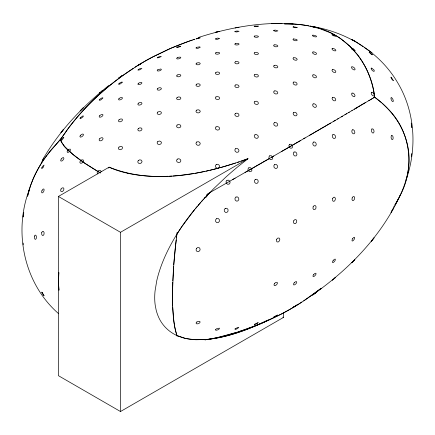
<?xml version="1.0" encoding="UTF-8"?>
<svg xmlns="http://www.w3.org/2000/svg" width="435" height="435" viewBox="0 0 435 435"><rect width="100%" height="100%" fill="white"/><g stroke="black" fill="none" stroke-linecap="round" stroke-linejoin="round"><path stroke-width="0.65" d="M172.717 282.261L172.608 305.718M172.777 280.841L173.652 266.187M173.766 264.692L175.544 245.71M58.888 272.691L58.453 281.554L58.404 375.677L120.49 411.526L283.468 317.43L283.468 312.46M175.653 244.736L176.208 239.892M176.436 237.972L176.67 236.075M176.784 235.134L177.154 232.219M411.26 155.931L411.456 154.855M411.494 156.85L411.82 153.441M27.525 196.5L30.336 186.213L33.288 178.589A121.278 96.391 -22.2 0 1 38.954 167.399C46.295 153.337 58.855 143.207 67.169 129.896C77.729 115.471 90.099 102.426 103.579 90.708A404.343 330.083 58.1 0 1 122.05 76.049L136.682 66.169A365.933 298.725 58.1 0 1 151.967 57.344L167.861 49.595A404.343 330.083 58.1 0 1 189.861 40.89L194.869 39.215M27.693 195.609C30.972 180.938 38.003 167.301 46.947 155.295M399.488 196.691C415.235 168.764 411.021 131.664 388.053 108.957M29.025 190.383C13.273 232.611 24.262 283.946 58.73 313.771M405.975 180.117C417.317 148.395 415.115 111.675 397.595 82.579C379.244 51.319 345.428 31.363 309.981 26.105C344.754 31.499 371.213 62.819 374.655 97.184C382.914 103.177 390.244 110.479 396.046 118.885A121.278 96.391 -22.2 0 1 401.712 128.537C405.545 136.362 408.052 144.85 408.84 153.533A94.939 75.456 -22.2 0 1 408.84 164.979C408.003 174.283 405.404 183.358 401.712 191.911A121.278 96.396 -22.2 0 1 396.046 203.107L394.79 205.184M23.224 243.051L23.18 244.845M41.825 161.858L43.94 158.03M400.091 195.451C381.201 236.406 348.636 269.749 311.96 295.3M398.868 197.925L394.833 205.151M42.353 160.249C59.155 130.935 82.797 106.08 109.18 85.2M393.387 207.473L394.115 206.32M178.589 231.518C169.938 245.074 162.619 259.613 158.193 275.121A76.93 44.413 -60 0 0 156.714 280.956L155.067 290.901A63.722 36.79 -60 0 0 155.219 305.25L156.116 309.883A75.657 43.679 -60 0 0 158.193 316.201C161.863 325.337 169.454 332.666 178.589 336.255M178.932 230.985L179.274 230.458M61.732 137.726C57.534 143.566 51.841 148.275 47.736 154.256M179.617 229.925L181.009 227.82M62.281 136.894C80.736 109.408 105.547 86.527 133.148 68.425M181.716 226.776L176.904 234.193L175.343 247.564A120.789 22.587 -82.3 0 0 173.826 263.985L172.45 291.646A94.379 17.65 -82.3 0 0 172.45 299.933C172.847 312.102 173.282 324.592 177.154 336.26M181.433 227.19L194.581 209.588M182.069 226.254L182.423 225.738A137.89 79.61 -60 0 1 191.933 212.878L200.769 202.346M195.445 208.544L197.191 206.473M108.358 168.073L109.114 167.17A66.185 38.209 0 0 0 127.732 173.26M198.066 205.45L203.395 199.42M201.606 201.405L202.498 200.41M203.025 199.828L213.705 188.638L225.803 177.154A275.154 158.862 -60 0 1 238.239 166.442L248.015 158.672C204.254 174.522 153.838 185.152 109.114 167.17L58.404 196.451L58.453 281.554L58.888 289.911M203.977 198.784L204.45 198.268M204.928 197.746L205.407 197.229M205.891 196.718L206.369 196.201M206.853 195.69L207.332 195.179M207.816 194.668L209.268 193.156M81.921 109.141L83.221 107.853L80.149 110.914L81.448 109.62M353.079 261.359L351.779 262.648L354.851 259.586L353.552 260.875M100.104 92.519L99.425 93.085L102.752 90.311L102.073 90.882M332.927 279.618L332.248 280.189L335.575 277.416L334.896 277.981M320.595 288.699L303.663 300.889M301.852 302.075L300.03 303.249A369.462 301.607 58.1 0 1 281.238 314.103L259.782 324.059L238.309 331.872M373.268 98.011L374.655 97.184L381.751 102.85M370.093 99.903L372.719 98.343M369.337 100.349L358.913 106.515M368.711 100.724L374.655 97.184C373.333 86.864 370.315 76.75 365.596 67.468A129.146 102.209 -36.3 0 0 357.418 54.587L349.751 46.066L340.795 38.737A103.742 82.101 -36.3 0 0 330.573 32.837L319.274 28.471L307.164 25.567A129.146 102.214 -36.3 0 0 290.123 23.892L284.485 23.898M351.85 110.669L359.033 106.444M354.302 109.228L356.662 107.842M341.236 116.89L346.668 113.709M344.944 114.72L349.305 112.165M348.576 112.589L352.143 110.501M335.276 120.37L329.714 123.616A404.001 6.465 -29.4 0 1 309.312 135.475M333.618 121.338L338.245 118.635M337.457 119.098L342.552 116.123M330.682 123.051L303.663 138.743M305.06 137.939L300.03 140.848A369.462 5.911 -29.4 0 1 281.238 151.701M58.404 196.451L120.49 232.295L248.015 158.672L240.963 161.249M300.754 140.429L271.538 157.28M273.762 156.002L232.556 179.633M207.37 194.01L235.156 178.149M267.085 320.568L268.487 319.877M265.209 321.476L266.611 320.796M264.741 321.699C246.449 330.29 227.081 337.424 206.853 339.452M188.931 41.216L171.292 48.095L153.767 56.398A369.462 301.607 58.1 0 0 134.964 67.251M189.421 41.048L192.335 40.047M237.363 162.489L239.168 161.874M193.309 39.726L194.76 39.248M235.552 163.098L220.719 167.584M198.083 37.595C233.426 26.165 271.587 19.7 308.594 25.834M236.384 332.476L217.864 337.435M218.832 168.089L209.86 170.319M235.145 27.976L239.022 27.226L237.733 27.628M208.561 170.618L205.945 171.194M216.684 337.701L207.37 339.583M204.635 171.472L195.391 173.239M204.298 339.653C218.278 338.479 231.752 333.852 245.052 329.638A404.077 329.86 58.1 0 0 269.086 320.024C283.158 313.613 296.648 305.919 309.312 297.045A404.001 329.801 58.1 0 0 321.22 288.215M205.032 339.991L205.614 339.893M194.07 173.462L180.645 175.294M209.752 339.137L215.178 338.343A248.418 143.425 -60 0 0 228.087 335.505A303.217 175.066 -60 0 0 267.552 320.29M204.553 197.419L206.152 197.229L207.098 195.929L206.832 194.287M179.285 175.435L172.983 175.968M205.891 339.534L206.369 339.496M205.407 339.572L195.445 339.762M171.787 176.05L169.389 176.186M203.498 339.702L191.927 339.496A137.89 79.61 -60 0 1 182.417 337.62L178.932 336.391M168.187 176.246C154.648 176.855 140.983 176.164 127.711 173.299M284.599 23.881L293.076 24.001M282.043 23.593L271.299 23.577M194.581 339.713L185.386 338.403L176.904 335.526L175.343 329.806A120.789 22.587 -82.3 0 1 173.821 320.861L172.657 306.876M100.382 172.934L85.418 163.696L73.194 154.642L64.69 146.486L61.933 142.859L60.345 139.88L62.749 144.05A131.147 25.948 22.1 0 0 63.874 145.54M282.919 317.115L283.468 317.43M364.182 47.426L371.979 52.706M355.324 41.363L362.997 46.572M382.523 103.541L387.264 108.125M101.203 171.678L100.496 170.547L99.006 170.411L97.609 171.341L97.119 172.793L97.826 173.924M120.49 232.295L120.49 411.526M59.019 290.237A102.812 59.236 -60.1 0 1 58.546 281.499M58.366 281.603A102.812 59.356 -60 0 1 58.812 272.571M269.086 158.693A404.077 6.465 -29.4 0 1 245.052 172.483M365.443 102.519A295.572 4.562 -29.4 0 1 355.64 108.299M100.344 172.912A102.85 20.652 21.7 0 1 95.896 170.319L83.313 162.26A127.716 25.649 21.7 0 1 69.306 151.228M68.719 151.059A135.682 27.144 21.8 0 1 63.466 145.41M215.629 329.518L215.608 330.165L216.695 330.219L218.25 329.654L219.37 328.795L219.392 328.148L216.75 328.659L215.629 329.518M41.744 232.491L41.662 234.171L42.293 235.395L43.272 235.449L44.017 234.302L44.104 232.627L43.467 231.398L42.494 231.344L41.744 232.491M34.528 236.064L34.403 237.717L34.871 239.087L35.659 239.359L36.301 238.38L36.426 236.722L35.958 235.357L35.175 235.085L34.528 236.064M332.617 198.512L332.46 200.165L333.156 201.28L334.292 201.198L335.206 199.975L335.363 198.322L334.667 197.207L333.531 197.289L332.617 198.512M23.224 215.265L23.18 217.06L23.778 212.775L23.224 215.265M313.124 206.842L312.955 208.495L313.706 209.621L314.924 209.561L315.897 208.354L316.06 206.701L315.315 205.576L314.097 205.63L313.124 206.842M293.674 220.877L293.462 222.513L294.212 223.644L295.49 223.606L296.539 222.415L296.752 220.779L296.001 219.648L294.729 219.691L293.674 220.877M352.181 197.887L351.969 199.524L352.546 200.595L353.573 200.475L354.449 199.235L354.661 197.599L354.085 196.522L353.057 196.642L352.181 197.887M276.682 239.217L276.377 240.821L277.079 241.942L278.384 241.92L279.52 240.778L279.825 239.174L279.118 238.054L277.818 238.07L276.682 239.217M41.896 167.714L41.7 168.693L43.092 167.535L44.066 165.099L42.673 166.257L41.896 167.714M391.136 97.734L390.935 98.68L391.429 100.213L392.326 101.442L393.104 101.643L393.3 100.692L392.81 99.158L391.908 97.929L391.136 97.734M28.52 191.628L28.335 192.46L29.71 188.333L28.52 191.628M391.397 135.709L391.06 137.085L391.348 138.727L392.082 139.678L392.838 139.374L393.175 137.998L392.892 136.356L392.152 135.405L391.397 135.709M196.451 248.39L196.044 250.005L196.837 251.354L198.371 251.653L199.741 250.723L200.154 249.114L199.36 247.76L197.827 247.466L196.451 248.39M235.123 328.827L234.992 329.328L235.982 329.241L237.51 328.621L238.81 327.327L237.82 327.414L235.123 328.827M61.03 189.029L60.606 190.573L61.166 191.634L62.379 191.585L63.537 190.454L63.961 188.91L63.401 187.855L62.189 187.904L61.03 189.029M42.059 190.345L41.602 191.9L41.896 192.89L42.766 192.732L43.701 191.52L44.158 189.97L43.87 188.98L43 189.138L42.059 190.345M411.26 123.159L411.776 127.45L411.26 123.159M80.279 135.519L79.855 136.661L80.502 137.166L81.845 136.742L83.09 135.633L83.52 134.491L82.873 133.985L81.53 134.41L80.279 135.519M138.254 160.542L137.716 161.94L138.455 163.185L140.032 163.549L141.527 162.82L142.066 161.423L141.332 160.178L139.749 159.814L138.254 160.542M391.348 211.742L391.06 212.47L393.175 208.642L391.348 211.742M61.123 139.423L60.737 140.391L61.259 140.494L62.384 139.673L63.836 137.433L63.314 137.329L61.123 139.423M80.344 160.885L79.795 162.271L80.355 163.217L81.693 163.179L83.031 162.173L83.58 160.787L83.02 159.841L81.677 159.879L80.344 160.885M352.546 238.744L351.969 240.191L352.181 241.028L353.057 240.767L354.085 239.56L354.661 238.108L354.449 237.271L353.573 237.532L352.546 238.744M371.55 92.253L371.164 93.172L371.686 94.634L372.811 95.792L373.877 95.966L374.263 95.047L373.741 93.579L372.616 92.421L371.55 92.253M118.94 147.139L118.369 148.455L119.043 149.52L120.566 149.722L122.045 148.933L122.61 147.617L121.936 146.546L120.413 146.35L118.94 147.139M61.253 158.949L60.65 160.308L61.009 161.108L62.113 160.879L63.314 159.754L63.918 158.394L63.559 157.595L62.455 157.829L61.253 158.949M157.688 141.636L157.106 142.93L157.802 144.143L159.373 144.556L160.896 143.936L161.483 142.642L160.787 141.429L159.215 141.016L157.688 141.636M371.909 128.961L371.37 130.119L371.615 131.767L372.507 132.941L373.524 132.952L374.062 131.8L373.817 130.147L372.925 128.972L371.909 128.961M67.713 150.39L67.088 151.69L67.468 152.446L68.627 152.217L69.888 151.13L70.513 149.83L70.133 149.075L68.975 149.308L67.713 150.39M99.68 138.662L99.077 139.907L99.648 140.782L101.067 140.777L102.497 139.896L103.1 138.651L102.524 137.77L101.11 137.775L99.68 138.662M99.653 115.699L99.136 116.743L99.762 117.265L101.165 116.955L102.524 115.993L103.041 114.943L102.41 114.421L101.007 114.737L99.653 115.699M138.341 128.526L137.737 129.733L138.395 130.761L139.934 131.006L141.446 130.315L142.049 129.103L141.386 128.08L139.852 127.836L138.341 128.526M254.6 324.238L254.404 324.635L256.813 323.738L258.205 322.585L254.6 324.238M177.116 125.024L176.501 126.232L177.175 127.406L178.736 127.863L180.275 127.33L180.889 126.123L180.22 124.948L178.654 124.492L177.116 125.024M274.664 283.337L273.974 284.697L274.295 285.621L275.447 285.577L276.752 284.582L277.443 283.218L277.117 282.293L275.964 282.337L274.664 283.337M333.156 260.489L332.46 261.848L332.617 262.637L333.531 262.387L334.667 261.25L335.363 259.891L335.206 259.102L334.292 259.352L333.156 260.489M352.073 93.101L351.578 94.052L352.1 95.499L353.329 96.592L354.552 96.69L355.047 95.743L354.53 94.297L353.296 93.204L352.073 93.101M352.394 129.809L351.779 130.957L352.062 132.588L353.079 133.752L354.237 133.762L354.851 132.615L354.568 130.984L353.552 129.82L352.394 129.809M80.448 117.667L79.953 118.57L80.47 118.728L82.927 116.933L83.422 116.036L82.9 115.873L80.448 117.667M119.043 119.772L118.412 120.908L119 121.74L120.457 121.773L121.936 120.995L122.567 119.859L121.979 119.027L120.522 118.989L119.043 119.772M157.742 112.105L157.117 113.23L157.769 114.22L159.313 114.497L160.847 113.899L161.472 112.774L160.819 111.784L159.275 111.507L157.742 112.105M313.706 274.501L312.955 275.817L313.124 276.606L314.097 276.41L315.315 275.339L316.06 274.023L315.897 273.229L314.924 273.43L313.706 274.501M177.262 159.139L176.512 160.45L177.04 161.88L178.54 162.587L180.133 162.163L180.884 160.852L180.351 159.422L178.85 158.715L177.262 159.139M294.212 282.772L293.462 284.082L293.674 284.92L294.729 284.789L296.001 283.772L296.752 282.462L296.539 281.624L295.49 281.755L294.212 282.772M332.628 97.304L332.057 98.294L332.574 99.729L333.873 100.768L335.195 100.8L335.766 99.816L335.249 98.381L333.949 97.342L332.628 97.304M196.647 142.044L195.919 143.289L196.468 144.665L197.968 145.372L199.551 144.991L200.279 143.746L199.73 142.365L198.224 141.663L196.647 142.044M332.927 134.551L332.248 135.709L332.541 137.329L333.64 138.471L334.896 138.46L335.575 137.302L335.282 135.682L334.183 134.54L332.927 134.551M196.566 110.175L195.902 111.289L196.528 112.442L198.072 112.959L199.627 112.529L200.29 111.414L199.67 110.262L198.126 109.75L196.566 110.175M119.038 98.506L118.467 99.468L119.081 99.985L120.517 99.756L121.941 98.914L122.512 97.951L121.903 97.435L120.462 97.663L119.038 98.506M216.037 126.884L215.33 128.064L215.891 129.402L217.397 130.114L218.963 129.782L219.67 128.602L219.109 127.265L217.603 126.552L216.037 126.884M351.91 66.794L351.48 67.507L352.127 68.719L353.47 69.725L354.721 69.937L355.145 69.225L354.498 68.012L353.155 67.006L351.91 66.794M313.2 103.862L312.575 104.895L313.086 106.325L314.429 107.32L315.821 107.298L316.446 106.265L315.935 104.835L314.592 103.84L313.2 103.862M177.143 97.413L176.507 98.457L177.154 99.414L178.703 99.724L180.248 99.207L180.884 98.163L180.237 97.206L178.687 96.896L177.143 97.413M138.417 103.16L137.77 104.21L138.368 105.004L139.858 105.074L141.37 104.389L142.011 103.34L141.413 102.546L139.923 102.475L138.417 103.16M235.433 113.383L234.748 114.497L235.319 115.797L236.819 116.52L238.369 116.243L239.06 115.128L238.483 113.829L236.983 113.105L235.433 113.383M293.783 112.344L293.114 113.421L293.614 114.862L294.99 115.819L296.436 115.737L297.1 114.661L296.599 113.22L295.224 112.263L293.783 112.344M274.376 122.626L273.669 123.757L274.153 125.215L275.551 126.145L277.035 126.009L277.748 124.878L277.258 123.42L275.861 122.491L274.376 122.626M313.494 142.06L312.754 143.235L313.048 144.86L314.195 145.981L315.527 145.942L316.267 144.768L315.973 143.142L314.826 142.022L313.494 142.06M215.967 96.891L215.309 97.935L215.934 99.049L217.478 99.582L219.033 99.223L219.691 98.179L219.066 97.065L217.522 96.532L215.967 96.891M254.981 134.747L254.23 135.927L254.698 137.411L256.106 138.33L257.629 138.14L258.374 136.96L257.906 135.475L256.503 134.562L254.981 134.747M254.834 101.415L254.165 102.464L254.752 103.737L256.248 104.482L257.776 104.264L258.439 103.215L257.857 101.942L256.362 101.197L254.834 101.415M157.764 88.359L157.144 89.327L157.785 90.078L159.308 90.165L160.825 89.539L161.445 88.571L160.803 87.826L159.281 87.734L157.764 88.359M235.591 148.667L234.808 149.901L235.248 151.413L236.662 152.326L238.211 152.103L238.994 150.874L238.554 149.357L237.146 148.444L235.591 148.667M216.217 164.517L215.39 165.789L215.798 167.344L217.206 168.263L218.783 168.013L219.61 166.735L219.202 165.186L217.794 164.261L216.217 164.517M289.639 144.322L288.867 145.507L289.204 147.106L290.449 148.177L291.874 148.096L292.646 146.91L292.309 145.312L291.064 144.241L289.639 144.322M274.24 90.98L273.599 91.964L274.191 93.21L275.67 93.987L277.171 93.84L277.818 92.851L277.22 91.606L275.741 90.828L274.24 90.98M332.476 69.529L331.959 70.318L332.59 71.53L333.993 72.455L335.347 72.547L335.863 71.759L335.238 70.546L333.835 69.622L332.476 69.529M196.544 84.2L195.902 85.168L196.549 86.092L198.099 86.434L199.649 85.989L200.29 85.021L199.649 84.091L198.094 83.754L196.544 84.2M293.647 82.079L293.032 83.003L293.636 84.238L295.104 85.053L296.572 84.972L297.181 84.047L296.578 82.819L295.115 82.003L293.647 82.079M294.076 152.022L293.282 153.223L293.554 154.855L294.74 155.958L296.137 155.893L296.931 154.691L296.659 153.06L295.479 151.951L294.076 152.022M235.368 85.004L234.721 85.978L235.351 87.065L236.89 87.625L238.434 87.332L239.081 86.353L238.456 85.271L236.917 84.711L235.368 85.004M313.059 74.831L312.488 75.695L313.097 76.913L314.538 77.778L315.962 77.778L316.533 76.919L315.919 75.701L314.483 74.836L313.059 74.831M269.722 155.795L268.901 157.013L269.216 158.628L270.483 159.683L271.962 159.569L272.783 158.351L272.468 156.741L271.201 155.681L269.722 155.795M99.805 99.321L99.234 100.153L99.751 100.344L101.05 99.778L102.943 97.951L102.426 97.766L101.127 98.332L99.805 99.321M138.428 83.286L137.819 84.167L138.422 84.673L139.885 84.51L141.353 83.765L141.968 82.884L141.364 82.378L139.896 82.547L138.428 83.286M248.825 167.796L247.961 169.041L248.254 170.661L249.543 171.711L251.06 171.569L251.93 170.324L251.631 168.698L250.348 167.654L248.825 167.796M61.183 132.311L60.938 132.664L63.63 129.249L61.183 132.311M274.686 164.463L273.832 165.686L274.072 167.334L275.273 168.432L276.725 168.345L277.579 167.116L277.34 165.474L276.138 164.376L274.686 164.463M371.615 240.892L371.37 241.251L374.062 237.836L371.615 240.892M254.769 74.488L254.132 75.391L254.769 76.451L256.302 77.038L257.835 76.821L258.472 75.918L257.841 74.858L256.307 74.265L254.769 74.488M226.934 180.324L226.026 181.596L226.309 183.227L227.608 184.266L229.169 184.097L230.077 182.825L229.8 181.194L228.495 180.155L226.934 180.324M177.165 75.048L176.528 75.94L177.159 76.663L178.693 76.794L180.231 76.255L180.868 75.364L180.231 74.641L178.698 74.51L177.165 75.048M215.95 72.335L215.303 73.232L215.95 74.129L217.5 74.499L219.05 74.129L219.697 73.232L219.05 72.335L217.5 71.965L215.95 72.335M255.318 179.356L254.404 180.601L254.6 182.26L255.796 183.363L257.286 183.266L258.205 182.02L258.009 180.362L256.813 179.258L255.318 179.356M274.175 65.37L273.555 66.202L274.197 67.235L275.719 67.865L277.236 67.724L277.856 66.892L277.215 65.859L275.692 65.228L274.175 65.37M274.072 316.876L273.832 317.191L277.579 315.032L274.072 316.876M196.837 321.992L196.044 323.02L196.451 323.781L197.827 323.836L199.36 323.151L200.154 322.123L199.741 321.362L198.371 321.307L196.837 321.992M235.351 61.792L234.71 62.613L235.351 63.477L236.906 63.88L238.456 63.586L239.098 62.765L238.451 61.9L236.901 61.498L235.351 61.792M235.982 197.022L234.992 198.268L235.123 199.942L236.292 201.062L237.82 200.97L238.81 199.719L238.684 198.05L237.51 196.93L235.982 197.022M196.566 63.157L195.919 63.967L196.544 64.657L198.083 64.826L199.632 64.369L200.279 63.559L199.649 62.868L198.11 62.7L196.566 63.157M157.829 69.741L157.182 70.541L157.78 71.03L159.259 70.916L160.76 70.269L161.401 69.469L160.809 68.98L157.829 69.741M119.179 83.379L118.554 84.14L119.065 84.336L120.408 83.852L122.425 82.21L121.914 82.014L120.571 82.498L119.179 83.379M225.286 208.349L224.248 209.594L224.329 211.269L225.477 212.4L227.021 212.323L228.06 211.084L227.983 209.404L226.836 208.273L225.286 208.349M254.752 52.608L254.116 53.347L254.763 54.174L256.313 54.614L257.857 54.397L258.493 53.663L257.846 52.831L256.297 52.396L254.752 52.608M293.63 57.752L292.989 58.486L293.587 59.497L295.077 60.199L296.583 60.182L297.23 59.454L296.632 58.437L295.142 57.735L293.63 57.752M216.695 218.571L215.608 219.8L215.629 221.475L216.75 222.622L218.305 222.568L219.392 221.344L219.37 219.664L218.25 218.517L216.695 218.571M215.967 52.646L215.309 53.374L215.934 54.027L217.478 54.228L219.033 53.853L219.691 53.124L219.066 52.472L217.522 52.271L215.967 52.646M177.224 57.757L176.561 58.475L177.143 58.932L178.638 58.861L180.166 58.306L180.835 57.594L180.248 57.137L178.752 57.208L177.224 57.757M274.153 44.897L273.528 45.544L274.18 46.333L275.725 46.811L277.258 46.692L277.883 46.045L277.231 45.251L275.687 44.778L274.153 44.897M138.564 69.399L137.9 70.084L139.776 69.845L141.886 68.387L140.01 68.621L138.564 69.399M313.064 51.934L312.433 52.553L313.021 53.538L314.478 54.31L315.957 54.413L316.588 53.788L316 52.804L314.543 52.037L313.064 51.934M138.341 65.239L138.069 65.506L141.718 63.178L138.341 65.239M293.554 307.056L293.282 307.317L296.931 304.995L293.554 307.056M235.373 43.554L234.71 44.185L235.33 44.794L236.874 45.022L238.434 44.734L239.098 44.098L238.472 43.489L235.373 43.554M196.631 47.339L195.94 47.959L196.517 48.367L198.017 48.328L200.252 47.246L199.681 46.839L196.631 47.339M293.554 38.911L292.951 39.444L293.614 40.194L295.147 40.711L296.659 40.705L297.263 40.167L296.605 39.422L293.554 38.911M254.725 36.013L254.111 36.545L254.779 37.095L256.345 37.328L257.884 37.116L258.499 36.578L257.825 36.034L256.264 35.8L254.725 36.013M157.965 57.262L157.252 57.85L159.139 57.632L161.331 56.365L159.449 56.583L157.965 57.262M119.027 77.816L118.733 78.055L122.246 75.521L119.027 77.816M313.048 294.74L312.754 294.979L316.267 292.445L313.048 294.74M332.503 48.394L331.9 48.872L332.476 49.818L333.89 50.672L335.32 50.938L335.923 50.455L335.352 49.508L333.933 48.655L332.503 48.394M216.037 38.481L215.33 38.998L215.891 39.351L217.397 39.335L219.67 38.443L217.603 38.106L216.037 38.481M274.104 30.249L273.517 30.657L275.785 31.396L277.894 30.88L275.627 30.14L274.104 30.249M312.955 35.121L312.39 35.512L313.064 36.197L314.587 36.779L316.06 36.915L316.631 36.524L315.957 35.839L312.955 35.121M177.371 46.996L176.626 47.48L178.497 47.246L180.77 46.181L177.371 46.996M235.449 31.298L234.721 31.695L236.776 31.983L239.081 31.304L237.031 31.015L235.449 31.298M351.969 48.203L351.42 48.481L351.98 49.362L354.655 50.819L355.205 50.542L353.307 48.693L351.969 48.203M196.789 38.574L196.006 38.949L200.192 37.791L196.789 38.574M371.686 68.088L371.082 68.371L371.441 69.459L372.545 70.709L373.747 71.394L374.35 71.112L373.991 70.024L371.686 68.088M293.473 26.774L292.934 27.03L295.251 27.715L297.284 27.492L293.473 26.774M332.362 34.512L331.861 34.697L332.563 35.295L334.058 35.964L335.961 36.121L332.362 34.512M254.867 26.084L254.116 26.339L256.15 26.546L258.488 26.122L254.867 26.084M216.217 32.108L215.39 32.359L219.61 31.325L216.217 32.108M274.3 23.506L273.523 23.566L277.894 23.555L274.3 23.506M312.825 26.665L312.373 26.687L316.647 27.53L312.825 26.665M369.511 52.216L369.097 52.178L370.914 53.994L372.501 54.832L369.511 52.216M391.299 77.278L390.842 77.18L392 79.502L393.398 80.654L391.299 77.278M351.763 39.454L351.404 39.335L355.221 41.368L351.763 39.454M42.293 292.603L41.662 292.108L42.494 293.973L44.104 295.74L42.293 292.603"/></g></svg>
